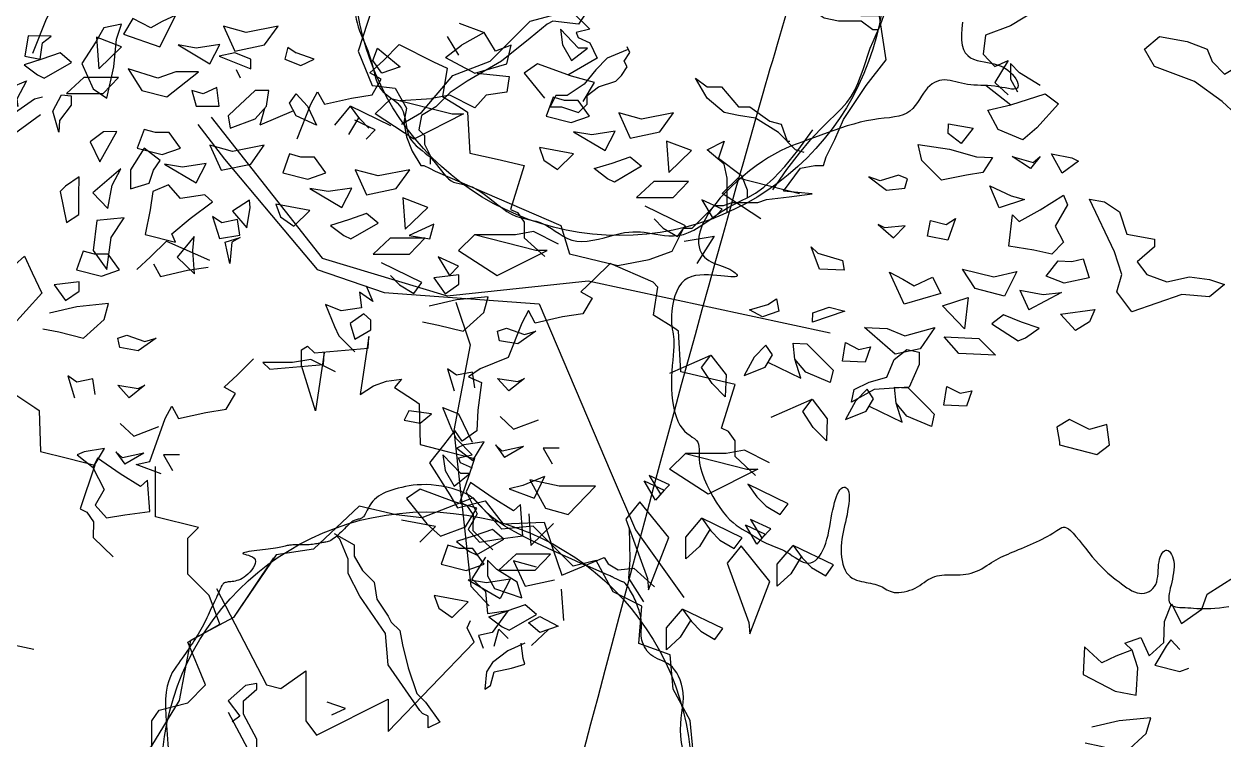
# Model space of a CAD drawing. Header units: metres. Extents: x 10 to 239, y 2 to 253.
# Drawn here: x 21.47 to 27.91, y 118.85 to 122.69 of the extents above; entities that cross this region are included whole.
import ezdxf

# ---------------------------------------------------------------- set-up
doc = ezdxf.new("R2010")
doc.units = ezdxf.units.M
doc.header["$MEASUREMENT"] = 0
doc.layers.add('1', color=7, linetype='Continuous')
doc.layers.add('cot200', color=9, linetype='Continuous')
doc.layers.add('bloques ARBOLES', color=7, linetype='Continuous', true_color=0xb8d897)

# ---------------------------------------------------------------- blocks, each defined once
blk = doc.blocks.new('ARBOL22')
for points in [[(-0.8727, 1.8802), (-0.9147, 1.8648), (-0.9514, 1.8467), (-0.9966, 1.8891), (-1.0009, 1.8166), (-0.9162, 1.772), (-0.8607, 1.7616), (-0.8564, 1.8342), (-0.8711, 1.8808), (-0.8902, 1.8987), (-0.8481, 1.9141), (-0.8265, 1.8651), (-0.7874, 1.9008), (-0.7855, 1.956), (-0.7676, 2.0028), (-0.7407, 1.951), (-0.6872, 1.9884), (-0.6732, 2.028), (-0.6014, 2.0743)], [(-0.7457, 1.8825), (-0.7695, 1.9074), (-0.7816, 1.8908), (-0.8115, 1.841), (-0.7457, 1.8245), (-0.7216, 1.8328)], [(-0.9956, 1.6358), (-0.9536, 1.6274), (-0.8878, 1.611), (-0.8339, 1.6606), (-0.8219, 1.7021), (-0.9057, 1.6938), (-0.9775, 1.6772)], [(2.3006, 0.0323), (2.2047, -0.0256), (2.1388, -0.0505), (2.1329, -0.1001), (2.1629, -0.1332), (2.1988, -0.1167), (2.1629, -0.1747), (2.1988, -0.2078)], [(1.1245, 0.1394), (1.1424, 0.098), (1.1065, 0.1229), (1.1125, 0.0814), (1.0586, 0.0732), (1.0168, 0.0896), (1.0407, 0.0317), (1.0527, 0.007), (1.0945, -0.0345), (1.0586, -0.0428), (1.0635, -0.0563), (1.095, -0.0701), (1.1136, -0.1106), (1.0364, -0.1553)], [(-0.3749, -0.098), (-0.339, -0.007), (-0.3211, 0.0261)], [(0.7496, -0.0181), (0.8155, -0.043)], [(0.7491, -0.1032), (0.7192, -0.0537)], [(0.8155, -0.043), (0.7555, -0.0761)], [(0.8454, -0.0925), (0.8155, -0.043)], [(0.2974, -0.0817), (0.2896, -0.1137)], [(0.2974, -0.0817), (0.3196, -0.097)], [(0.3224, -0.3238), (0.3583, -0.2327), (0.3762, -0.1996), (0.3942, -0.2327), (0.466, -0.2161), (0.52, -0.2078), (0.5439, -0.1665), (0.5139, -0.1499), (0.5498, -0.1167), (0.5918, -0.0752), (0.682, -0.1209), (0.7179, -0.1376), (0.706, -0.212), (0.7599, -0.2453), (0.7719, -0.2535), (0.7778, -0.3612), (0.8496, -0.3777), (0.9216, -0.3943), (0.8855, -0.5103), (0.9037, -0.5185), (0.9216, -0.5434), (0.9216, -0.5847), (0.9755, -0.6345)], [(0.5219, -0.1174), (0.534, -0.0843)], [(0.534, -0.0843), (0.5938, -0.1341)], [(0.7137, -0.1092), (0.7555, -0.0761)], [(0.8873, -0.0761), (0.8454, -0.0925)], [(0.8752, -0.1257), (0.8873, -0.0761)], [(0.2896, -0.1137), (0.3316, -0.1302)], [(0.3675, -0.1137), (0.3196, -0.097)], [(0.3316, -0.1302), (0.3675, -0.1137)], [(0.5458, -0.1505), (0.5219, -0.1174)], [(0.7137, -0.1092), (0.7914, -0.1505)], [(0.7914, -0.1505), (0.8752, -0.1257)], [(1.0766, -0.2249), (1.1065, -0.1754), (1.0466, -0.1587), (0.9568, -0.1256), (0.9209, -0.1505), (0.9748, -0.2167)], [(2.2826, -0.1829), (2.2288, -0.1498), (2.2047, -0.125), (2.2047, -0.1665), (2.2227, -0.1996)], [(0.1727, -0.1638), (0.1623, -0.1417)], [(0.5938, -0.1341), (0.5458, -0.1505)], [(0.7975, -0.1505), (0.8813, -0.1589)], [(0.8813, -0.1589), (0.8752, -0.2003)], [(2.1404, -0.1829), (2.2052, -0.2339)], [(-0.3497, -0.2135), (-0.3706, -0.2193), (-0.5363, -0.3345), (-0.5603, -0.4025), (-0.8832, -0.5386), (-1.0617, -0.6423), (-1.205, -0.6077), (-1.4148, -0.6158)], [(0.3017, -0.2296), (0.3196, -0.2048)], [(0.3196, -0.2048), (0.3496, -0.2379)], [(0.5279, -0.2582), (0.5699, -0.2169)], [(0.5699, -0.2169), (0.7316, -0.2582)], [(0.5938, -0.223), (0.6776, -0.2169)], [(0.7255, -0.2085), (0.6776, -0.2169)], [(0.7914, -0.2416), (0.7255, -0.2085)], [(0.8214, -0.2085), (0.7914, -0.2416)], [(0.8752, -0.2003), (0.8214, -0.2085)], [(0.2364, -0.2438), (0.2238, -0.2876)], [(0.3125, -0.2497), (0.2238, -0.2876)], [(0.3196, -0.2627), (0.3017, -0.2296)], [(0.3496, -0.2379), (0.3735, -0.2876)], [(0.4214, -0.2876), (0.4634, -0.2379)], [(0.5698, -0.2894), (0.4634, -0.2379)], [(0.4873, -0.271), (0.4634, -0.2379)], [(-0.4224, -0.6564), (-0.3971, -0.6333), (-0.3771, -0.6778), (-0.3511, -0.7309), (-0.4345, -0.8229)], [(-0.3553, -0.2607), (-0.5919, -0.433), (-1.0999, -0.6914), (-1.4181, -0.5798)], [(0.0955, -0.2667), (0.3885, -0.6389), (0.7185, -0.7382), (1.0902, -0.6989), (1.7287, -0.836)], [(0.3735, -0.2876), (0.3196, -0.2627)], [(0.4843, -0.2679), (0.4573, -0.3125)], [(0.5279, -0.2996), (0.474, -0.2749)], [(0.5113, -0.2959), (0.4873, -0.271)], [(0.6297, -0.3245), (0.5279, -0.2582)], [(0.7614, -0.2582), (0.6297, -0.3245)], [(0.7316, -0.2582), (0.7614, -0.2582)], [(0.0601, -0.2856), (0.1301, -0.3773), (0.2543, -0.5256), (0.3747, -0.669), (0.5514, -0.7291), (0.9606, -0.7594), (1.1512, -1.2067), (1.2148, -1.3558), (1.3427, -1.5344)], [(0.504, -0.3245), (0.5279, -0.2996)], [(1.5456, -0.5346), (1.4438, -0.4684), (1.4858, -0.4271), (1.6476, -0.4684)], [(1.2641, -0.5346), (1.2882, -0.5595), (1.3259, -0.5819), (1.3466, -0.5531), (1.2402, -0.5015)], [(1.0118, -0.6015), (0.9459, -0.5684), (0.898, -0.5768), (0.7903, -0.5768), (0.7483, -0.6181), (0.8501, -0.6844), (0.9818, -0.6181), (0.952, -0.6181), (0.7903, -0.5768)], [(-0.1007, -0.6685), (-0.0648, -0.6354), (-0.0228, -0.5938), (0.0911, -0.6436)], [(1.3437, -0.5936), (1.4223, -0.5804), (1.377, -0.6531)], [(-0.0565, -0.654), (-0.0385, -0.6871)], [(0.0333, -0.6705), (0.0873, -0.6623)], [(0.5686, -0.6844), (0.5926, -0.7092), (0.6304, -0.7316), (0.6511, -0.7028), (0.5447, -0.6513)], [(1.5319, -1.212), (1.478, -1.1623), (1.478, -1.1209), (1.4601, -1.0961), (1.442, -1.0878), (1.478, -0.9719), (1.4061, -0.9552), (1.3343, -0.9388), (1.3283, -0.8311), (1.3163, -0.8228), (1.2624, -0.7895), (1.2743, -0.7151), (1.2621, -0.7025), (1.1483, -0.6528), (1.1063, -0.6943), (1.0704, -0.7274), (1.1003, -0.744), (1.0765, -0.7854), (1.0224, -0.7936), (0.9506, -0.8102), (0.9327, -0.7771), (0.9147, -0.8102), (0.8788, -0.9013), (0.8053, -0.9308), (0.7741, -0.9519), (0.8088, -0.9666), (0.7992, -1.0396), (0.7963, -1.0942), (0.7574, -1.122), (0.738, -1.0938), (0.7085, -1.1327), (0.6713, -1.1786), (0.7255, -1.2638), (0.7455, -1.2979), (0.8185, -1.2789), (0.8568, -1.3293), (0.8662, -1.3404), (0.974, -1.3359), (0.9973, -1.4058), (1.0209, -1.4758), (1.1328, -1.4286), (1.1427, -1.4459), (1.1692, -1.4613), (1.2104, -1.4573), (1.2651, -1.5061)], [(-0.0385, -0.6871), (0.0333, -0.6705)], [(0.5044, -0.7116), (0.5223, -0.753), (0.4864, -0.7281), (0.4923, -0.7696), (0.4385, -0.7779), (0.3966, -0.7614), (0.4205, -0.8194), (0.4326, -0.8441), (0.4744, -0.8856)], [(2.2289, -0.7228), (2.253, -0.775)], [(2.2289, -0.7228), (2.2907, -0.7351)], [(-0.3491, -0.825), (-0.3071, -0.8334), (-0.2412, -0.8499), (-0.1873, -0.8003), (-0.1753, -0.7588), (-0.2591, -0.767), (-0.331, -0.7837)], [(0.6528, -0.8069), (0.6948, -0.8153), (0.7607, -0.8318), (0.8146, -0.7822), (0.8266, -0.7407), (0.7428, -0.7489), (0.671, -0.7656)], [(0.741, -0.7545), (0.7789, -0.8679), (0.7354, -1.0938), (0.7809, -1.5045), (0.829, -1.5566)], [(2.339, -0.729), (2.253, -0.775)], [(2.2907, -0.7351), (2.339, -0.729)], [(0.4238, -0.9392), (0.3579, -0.9061), (0.31, -0.9145), (0.2317, -0.914), (0.2503, -0.9317), (0.3918, -0.9194), (0.3936, -0.8887), (0.3706, -1.0414), (0.3336, -0.9224), (0.3336, -0.8811), (0.3494, -0.8713), (0.368, -0.8889), (0.5095, -0.8766), (0.5113, -0.8459), (0.4883, -0.9986), (0.5236, -0.9759), (0.5583, -0.9634), (0.5975, -0.958), (0.5789, -0.9799), (0.6319, -1.0145), (0.6438, -1.023), (0.6471, -1.1308), (0.7185, -1.149), (0.7901, -1.1673), (0.7513, -1.2824), (0.7692, -1.2911), (0.7865, -1.3163), (0.7856, -1.3577), (0.8382, -1.4087)], [(-0.423, -0.998), (-0.37, -1.0326), (-0.3582, -1.0411), (-0.3548, -1.1489), (-0.2834, -1.1671), (-0.2118, -1.1854), (-0.2507, -1.3005), (-0.2327, -1.3092), (-0.2154, -1.3344), (-0.2164, -1.3758), (-0.1637, -1.4268)], [(1.5644, -0.9137), (1.6514, -0.9555), (1.6357, -0.905), (1.6315, -0.8634), (1.6675, -0.865), (1.7191, -0.9169), (1.7363, -0.9344), (1.7289, -0.9672), (1.6642, -0.9394), (1.6357, -0.905)], [(-0.0369, -1.2083), (-0.1028, -1.1835), (-0.0669, -1.1751), (-0.0264, -1.0623), (-0.0085, -1.0292), (0.0095, -1.0623), (0.0813, -1.0457), (0.1353, -1.0375), (0.1592, -0.9961), (0.1292, -0.9795), (0.1651, -0.9464), (0.2071, -0.9049)], [(1.3056, -0.9419), (1.4142, -0.8951), (1.454, -0.9467), (1.4514, -1.0046), (1.417, -0.97), (1.3889, -0.9272), (1.4142, -0.8951)], [(-0.2832, -0.9494), (-0.2651, -1.0073)], [(-0.2591, -0.9658), (-0.2832, -0.9494)], [(0.7428, -0.9477), (0.7187, -0.9313)], [(0.7187, -0.9313), (0.7369, -0.9892)], [(0.7848, -0.9395), (0.7428, -0.9477)], [(0.7907, -0.9808), (0.7848, -0.9395)], [(-0.2171, -0.9576), (-0.2591, -0.9658)], [(-0.2112, -0.9989), (-0.2171, -0.9576)], [(-0.1214, -1.0073), (-0.1513, -0.9742)], [(-0.1513, -0.9742), (-0.0974, -0.9825)], [(-0.0794, -0.9742), (-0.1214, -1.0073)], [(-0.0974, -0.9825), (-0.0794, -0.9742)], [(0.8507, -0.9561), (0.9045, -0.9644)], [(0.8805, -0.9892), (0.8507, -0.9561)], [(0.9225, -0.9561), (0.8805, -0.9892)], [(0.9045, -0.9644), (0.9225, -0.9561)], [(1.8317, -1.0298), (1.9187, -1.0716), (1.903, -1.0211), (1.8987, -0.9796), (1.9347, -0.9812), (1.9864, -1.0331), (2.0035, -1.0505), (1.9962, -1.0833), (1.9314, -1.0556), (1.903, -1.0211)], [(1.5729, -1.0581), (1.6815, -1.0113), (1.7212, -1.0629), (1.7187, -1.1208), (1.6843, -1.0861), (1.6562, -1.0433), (1.6815, -1.0113)], [(0.7847, -1.1931), (0.7532, -1.1793), (0.7483, -1.1658), (0.7842, -1.1575), (0.7424, -1.116), (0.7303, -1.0913), (0.7065, -1.0333), (0.7483, -1.0498), (0.7842, -1.1244)], [(-0.1444, -1.0752), (-0.1084, -1.1083)], [(0.8576, -1.0571), (0.8935, -1.0902)], [(0.8935, -1.0902), (0.9594, -1.0653)], [(-0.1084, -1.1083), (-0.0426, -1.0834)], [(0.7617, -1.1317), (0.7438, -1.1399)], [(0.7438, -1.1399), (0.7858, -1.173)], [(0.8157, -1.1233), (0.7617, -1.1317)], [(0.7858, -1.173), (0.8157, -1.1233)], [(0.8455, -1.1317), (0.8696, -1.1648)], [(0.8635, -1.1481), (0.8455, -1.1317)], [(0.9192, -1.1355), (0.8635, -1.1481)], [(0.9192, -1.1355), (0.8696, -1.1648)], [(1.0134, -1.1399), (0.9714, -1.1399)], [(0.9714, -1.1399), (0.9953, -1.1812)], [(-0.2402, -1.1498), (-0.2582, -1.158)], [(-0.2582, -1.158), (-0.2162, -1.1911)], [(-0.1862, -1.1414), (-0.2402, -1.1498)], [(-0.2162, -1.1911), (-0.1862, -1.1414)], [(-0.1384, -1.1662), (-0.1564, -1.1498)], [(-0.1564, -1.1498), (-0.1323, -1.1829)], [(-0.0828, -1.1536), (-0.1384, -1.1662)], [(-0.0828, -1.1536), (-0.1323, -1.1829)], [(0.0115, -1.158), (-0.0305, -1.158)], [(-0.0305, -1.158), (-0.0067, -1.1993)], [(1.5683, -1.1791), (1.5024, -1.1459), (1.4544, -1.1543), (1.3467, -1.1543), (1.5085, -1.1957), (1.5383, -1.1957), (1.4065, -1.2619), (1.3047, -1.1957), (1.3467, -1.1543)], [(-0.373, -2.0299), (-0.184, -2.011), (-0.1934, -2.0393), (-0.0611, -1.9259), (-0.0611, -1.8598), (-0.0422, -1.8315), (0.0334, -1.8126), (0.0807, -1.7653), (0.0334, -1.652), (0.1185, -1.6047), (0.0901, -1.5292), (0.0334, -1.4725), (0.0334, -1.378), (0.0618, -1.3497), (-0.0516, -1.3213), (-0.0516, -1.1891)], [(0.7797, -1.231), (0.7678, -1.2559)], [(0.8396, -1.2725), (0.7797, -1.231)], [(0.9748, -1.2155), (0.9175, -1.2392)], [(0.9748, -1.2155), (0.9475, -1.2725)], [(0.7678, -1.2559), (0.7976, -1.3138)], [(0.9175, -1.2392), (0.8816, -1.2476)], [(0.8816, -1.2476), (0.9475, -1.2725)], [(0.8935, -1.3056), (0.8396, -1.2725)], [(0.9114, -1.289), (0.8935, -1.3056)], [(0.9175, -1.3718), (0.9114, -1.289)], [(0.7976, -1.3138), (0.7737, -1.3552)], [(0.9332, -1.314), (0.9391, -1.3969), (0.9991, -1.3389)], [(1.411, -1.355), (1.384, -1.3997), (1.3481, -1.4328), (1.3481, -1.3748), (1.3901, -1.325)], [(0.6456, -1.3885), (0.6876, -1.3471), (0.5979, -1.3305)], [(0.7737, -1.3552), (0.8037, -1.3885)], [(1.1981, -1.3506), (1.2002, -1.4346), (1.1965, -1.4831), (1.2358, -1.5455)], [(0.8037, -1.3885), (0.8516, -1.3801)], [(0.8516, -1.3801), (0.9175, -1.3718)], [(0.7199, -1.3967), (0.7019, -1.4464)], [(0.7498, -1.4049), (0.7199, -1.3967)], [(0.7858, -1.4049), (0.7498, -1.4049)], [(0.8157, -1.4464), (0.7858, -1.4049)], [(1.6522, -1.427), (1.6252, -1.4716), (1.5893, -1.5047), (1.5893, -1.4467), (1.6313, -1.397)], [(0.7019, -1.4464), (0.7678, -1.4629)], [(0.7678, -1.4629), (0.8157, -1.4464)], [(0.8189, -1.4277), (0.783, -1.4856)], [(0.8489, -1.4608), (0.8248, -1.4359)], [(0.8248, -1.4359), (0.8248, -1.4774)], [(0.9534, -1.4547), (0.8935, -1.438)], [(0.8935, -1.438), (0.9235, -1.5044)], [(0.7737, -1.4878), (0.8576, -1.5375)], [(0.8217, -1.496), (0.7737, -1.4878)], [(0.783, -1.4856), (0.8189, -1.5187)], [(0.8839, -1.4865), (0.8217, -1.496)], [(0.8248, -1.4774), (0.8428, -1.5105)], [(0.9028, -1.4939), (0.8489, -1.4608)], [(0.8839, -1.4865), (0.8576, -1.5375)], [(0.9235, -1.5044), (1.0014, -1.4878)], [(0.109, -1.5103), (0.2413, -1.7653), (0.2791, -1.7748), (0.3453, -1.7276), (0.3453, -1.8598), (0.3736, -1.8976), (0.5627, -1.8031), (0.5627, -1.8882), (0.7895, -1.652), (0.7706, -1.6142), (0.78, -1.5953)], [(0.8189, -1.5187), (0.8248, -1.5767)], [(0.8428, -1.5105), (0.9148, -1.5354)], [(0.9148, -1.5354), (0.9028, -1.4939)], [(1.0193, -1.5126), (1.0252, -1.5955)], [(0.684, -1.5291), (0.6958, -1.5624)], [(0.7737, -1.5457), (0.684, -1.5291)], [(0.7317, -1.5871), (0.7737, -1.5457)], [(0.6958, -1.5624), (0.7317, -1.5871)], [(0.8248, -1.5767), (0.8787, -1.5685)], [(0.8284, -1.5851), (0.8755, -1.5706)], [(0.8787, -1.5685), (0.8369, -1.6265)], [(0.9235, -1.554), (0.8755, -1.5706)], [(0.8816, -1.6204), (0.9534, -1.5789)], [(0.9534, -1.5789), (0.9235, -1.554)], [(1.3601, -1.5949), (1.3331, -1.6395), (1.2972, -1.6726), (1.2972, -1.6146), (1.3392, -1.5649)], [(0.8284, -1.5851), (0.8635, -1.612)], [(0.8635, -1.612), (0.8816, -1.6204)], [(0.9327, -1.6016), (0.9627, -1.5849)], [(0.9627, -1.6265), (0.9327, -1.6016)], [(0.9627, -1.5849), (1.0106, -1.6098)], [(1.0106, -1.6098), (0.9627, -1.6265)], [(0.8369, -1.6265), (0.801, -1.6347)], [(0.801, -1.6347), (0.8128, -1.6678)], [(0.842, -1.6627), (0.8548, -1.6181)], [(0.8787, -1.6429), (0.8548, -1.6181)], [(0.9859, -1.6189), (0.9403, -1.661)], [(-0.3729, -1.6715), (-0.4508, -1.6548)], [(0.4494, -1.8273), (0.4014, -1.8107)], [(0.4134, -1.8438), (0.4494, -1.8273)]]:
    blk.add_lwpolyline(points)
for points in [[(-0.0398, -0.0806), (0.0022, 0.0023), (-0.0337, -0.0142), (-0.0637, -0.0308), (-0.1116, -0.006), (-0.1356, -0.0475)], [(-0.1878, -0.0304), (-0.2091, -0.0675), (-0.2457, -0.1247), (-0.2159, -0.1916), (-0.1804, -0.2162), (-0.1615, -0.1341), (-0.1544, -0.0607), (-0.141, -0.0209)], [(0.1579, -0.0925), (0.2358, -0.0759), (0.2717, -0.0262), (0.1878, -0.0428), (0.1279, -0.0262)], [(-0.3499, -0.0708), (-0.3267, -0.0532), (-0.3874, -0.0519), (-0.3966, -0.1057), (-0.3555, -0.1132)], [(-0.2015, -0.1386), (-0.1416, -0.0806), (-0.2075, -0.0557)], [(1.0647, -0.0843), (1.0168, -0.0345), (1.0227, -0.0759), (1.0466, -0.1174), (1.0886, -0.0843)], [(0.092, -0.1256), (0.1183, -0.0746), (0.0561, -0.0841), (0.0081, -0.0759)], [(-0.3633, -0.155), (-0.3452, -0.1634), (-0.2733, -0.1219), (-0.3033, -0.097), (-0.3512, -0.1137), (-0.3984, -0.1282)], [(0.1999, -0.1386), (0.1999, -0.1137), (0.1579, -0.097), (0.116, -0.1054)], [(-0.1236, -0.1386), (-0.0877, -0.1965), (-0.0218, -0.213), (0.062, -0.1468), (0.0022, -0.1468), (-0.0457, -0.1634)], [(-0.4172, -0.2188), (-0.4151, -0.2384), (-0.4331, -0.1881), (-0.3923, -0.1704)], [(-0.19, -0.2041), (-0.1495, -0.1619), (-0.2409, -0.1619), (-0.2865, -0.2041)], [(0.074, -0.2048), (0.0441, -0.1965), (0.0561, -0.2379), (0.116, -0.2379), (0.1099, -0.1881)], [(-0.2744, -0.21), (-0.2742, -0.2352), (-0.3052, -0.2754), (-0.3068, -0.3065), (-0.3229, -0.2505), (-0.2998, -0.2077)], [(0.1458, -0.2959), (0.2117, -0.271), (0.2417, -0.2379), (0.2478, -0.1965), (0.2117, -0.1965), (0.1579, -0.2461), (0.1399, -0.2627)], [(0.9976, -0.2141), (0.9796, -0.2638), (1.0455, -0.2803), (1.0934, -0.2638), (1.0635, -0.2223), (1.0276, -0.2223)], [(2.1446, -0.2479), (2.2052, -0.2339), (2.2963, -0.2048), (2.3311, -0.2313), (2.2744, -0.295), (2.237, -0.3265), (2.1723, -0.2987)], [(1.315, -0.2554), (1.2311, -0.2721), (1.1712, -0.2554), (1.2012, -0.3218), (1.2791, -0.3052)], [(2.041, -0.2846), (2.1065, -0.2958), (2.0747, -0.3359), (2.0399, -0.3095)], [(-0.2239, -0.3315), (-0.1981, -0.3845), (-0.1538, -0.3047), (-0.1891, -0.3053)], [(-0.0818, -0.2991), (-0.0997, -0.3488), (-0.0338, -0.3653), (0.0141, -0.3488), (-0.0159, -0.3073), (-0.0518, -0.3073)], [(1.1353, -0.3549), (1.1616, -0.3039), (1.0994, -0.3134), (1.0514, -0.3052)], [(-0.1174, -0.4559), (-0.0685, -0.4407), (-0.057, -0.4067), (-0.0397, -0.3809), (-0.0811, -0.348), (-0.1177, -0.4052)], [(0.1997, -0.3902), (0.2356, -0.3404), (0.1518, -0.357), (0.0918, -0.3404), (0.1218, -0.4068)], [(0.9735, -0.3798), (1.0094, -0.4045), (1.0514, -0.3632), (0.9617, -0.3465)], [(1.297, -0.3301), (1.303, -0.4129), (1.3629, -0.3549)], [(2.115, -0.3709), (2.157, -0.3727), (2.1313, -0.413), (2.0889, -0.4195), (2.0224, -0.433), (1.9708, -0.3811), (1.9606, -0.3391), (2.044, -0.3511)], [(0.3979, -0.4136), (0.3679, -0.3721), (0.332, -0.3721), (0.302, -0.3638), (0.2841, -0.4136), (0.35, -0.43)], [(1.2311, -0.3963), (1.1593, -0.4378), (1.1412, -0.4294), (1.1061, -0.4025), (1.1532, -0.388), (1.2012, -0.3714)], [(2.2644, -0.3858), (2.283, -0.3701), (2.2576, -0.4021), (2.2093, -0.3706)], [(2.3132, -0.363), (2.3668, -0.3738), (2.3844, -0.3828), (2.3409, -0.4141)], [(-0.1662, -0.4457), (-0.1432, -0.4029), (-0.217, -0.4666), (-0.177, -0.5078)], [(0.0823, -0.3888), (0.02, -0.3984), (-0.0279, -0.3902), (0.0559, -0.4399)], [(0.5056, -0.4715), (0.5835, -0.4549), (0.6194, -0.4052), (0.5356, -0.4218), (0.4757, -0.4052)], [(-0.2529, -0.4238), (-0.2895, -0.4485), (-0.3032, -0.463), (-0.2867, -0.5443), (-0.2536, -0.5238), (-0.2541, -0.473)], [(1.3145, -0.4785), (1.355, -0.4363), (1.2636, -0.4363), (1.218, -0.4785)], [(1.8604, -0.4342), (1.8309, -0.4245), (1.8773, -0.4597), (1.9255, -0.4536), (1.9325, -0.429), (1.9091, -0.4197)], [(0.0984, -0.4903), (0.0786, -0.4712), (0.0141, -0.481), (-0.0175, -0.4452), (-0.0586, -0.463), (-0.0659, -0.5111), (-0.0791, -0.5762), (0.0014, -0.5968), (-0.0086, -0.5745), (0.0399, -0.534)], [(0.4038, -0.4631), (0.3559, -0.4549), (0.4397, -0.5047), (0.4661, -0.4536)], [(2.1749, -0.5063), (2.1502, -0.4481), (2.2064, -0.4743), (2.2419, -0.4843)], [(2.2659, -0.618), (2.2005, -0.6068), (2.2102, -0.5243), (2.2274, -0.5417), (2.2827, -0.511), (2.3445, -0.4722), (2.3552, -0.4976), (2.3228, -0.5542), (2.3449, -0.5966), (2.3134, -0.6285)], [(0.189, -0.5588), (0.1982, -0.505), (0.1961, -0.4853), (0.1514, -0.5146)], [(0.278, -0.5295), (0.3139, -0.5542), (0.3559, -0.5129), (0.2661, -0.4963)], [(0.6015, -0.4798), (0.6074, -0.5626), (0.6674, -0.5047)], [(1.39, -0.4851), (1.4199, -0.5346), (1.4438, -0.5098)], [(-0.2157, -0.6187), (-0.18, -0.6686), (-0.169, -0.5838), (-0.1342, -0.5323), (-0.2066, -0.5396)], [(0.099, -0.5288), (0.1171, -0.5868), (0.171, -0.5784), (0.1651, -0.5371), (0.1231, -0.5453)], [(0.4457, -0.5791), (0.4638, -0.5875), (0.5356, -0.546), (0.5056, -0.5211), (0.4577, -0.5378), (0.4106, -0.5523)], [(1.9936, -0.5396), (2.0352, -0.5497), (2.0599, -0.5343), (2.0392, -0.5914), (1.9858, -0.5806)], [(0.6832, -0.5491), (0.6182, -0.5791), (0.672, -0.5875)], [(1.8553, -0.5501), (1.8958, -0.585), (1.927, -0.5533), (1.8728, -0.5591)], [(0.0509, -0.6803), (0.0466, -0.6184), (0.0501, -0.5817), (0.0055, -0.6362)], [(0.1502, -0.5962), (0.1445, -0.653), (0.1325, -0.5967), (0.1715, -0.5844)], [(0.5224, -0.6282), (0.6189, -0.6282), (0.6595, -0.586), (0.5681, -0.586)], [(-0.2602, -0.6697), (-0.1943, -0.6861), (-0.1464, -0.6697), (-0.1764, -0.6282), (-0.2123, -0.6282), (-0.2423, -0.6199)], [(1.6789, -0.6085), (1.6961, -0.6258), (1.7612, -0.6453), (1.766, -0.6704), (1.7002, -0.6675)], [(0.7483, -0.6595), (0.6944, -0.6348), (0.7244, -0.6844)], [(2.4125, -0.6909), (2.346, -0.7045), (2.2988, -0.6859), (2.3306, -0.6457), (2.3665, -0.6473), (2.3968, -0.6404)], [(0.7487, -0.6827), (0.6828, -0.691), (0.7128, -0.7325), (0.7487, -0.7076)], [(1.9239, -0.7604), (1.8856, -0.6757), (1.9208, -0.6938), (1.95, -0.7117), (1.999, -0.689), (2.0211, -0.7316)], [(2.0779, -0.6676), (2.1609, -0.688), (2.2215, -0.674), (2.1886, -0.739), (2.1116, -0.7189)], [(-0.2532, -0.7008), (-0.3191, -0.7091), (-0.2891, -0.7506), (-0.2532, -0.7257)], [(1.587, -0.7465), (1.5933, -0.7788), (1.5506, -0.7934), (1.5155, -0.7753), (1.5641, -0.7608)], [(2.0925, -0.743), (2.0829, -0.8255), (2.0256, -0.7649)], [(0.4984, -0.7861), (0.4625, -0.811), (0.4744, -0.8525), (0.5164, -0.8276), (0.5164, -0.8027)], [(1.6819, -0.8076), (1.683, -0.7828), (1.7257, -0.768), (1.7671, -0.7783)], [(2.1554, -0.812), (2.2253, -0.8567), (2.2438, -0.8491), (2.28, -0.8239), (2.2336, -0.8073), (2.1864, -0.7885)], [(2.4135, -0.807), (2.3765, -0.8301), (2.3364, -0.787), (2.4268, -0.7743)], [(2.0051, -0.822), (1.9666, -0.8783), (1.9001, -0.8919), (1.8193, -0.822), (1.879, -0.8246), (1.9261, -0.8434)], [(-0.1274, -0.8417), (-0.0794, -0.8583), (-0.0495, -0.8499), (-0.0974, -0.883), (-0.1453, -0.8748), (-0.1513, -0.8499)], [(0.8745, -0.8236), (0.9225, -0.8402), (0.9525, -0.8318), (0.9045, -0.8649), (0.8566, -0.8567), (0.8507, -0.8318)], [(2.0299, -0.8465), (2.1212, -0.8506), (2.1649, -0.8947), (2.0685, -0.8905)], [(1.5762, -0.8941), (1.5593, -0.8685), (1.5279, -0.9002), (1.5019, -0.9488), (1.5568, -0.9264)], [(1.835, -0.8725), (1.8211, -0.9132), (1.7613, -0.9106), (1.7696, -0.8612), (1.8047, -0.8794)], [(2.1023, -0.9886), (2.0884, -1.0294), (2.0285, -1.0267), (2.0368, -0.9773), (2.0719, -0.9955)], [(1.8434, -1.0103), (1.8266, -0.9846), (1.7952, -1.0164), (1.7691, -1.065), (1.824, -1.0425)], [(0.6465, -1.0747), (0.6765, -1.0498), (0.6165, -1.0416), (0.6045, -1.0664)], [(-0.1868, -1.2497), (-0.2107, -1.291), (-0.1807, -1.3243), (-0.1328, -1.3159), (-0.0669, -1.3076), (-0.073, -1.2248), (-0.091, -1.2414), (-0.1448, -1.2083), (-0.2048, -1.1668), (-0.2166, -1.1917)], [(0.7363, -1.2404), (0.7783, -1.2073), (0.7544, -1.2073), (0.7065, -1.1575), (0.7124, -1.1989)], [(0.9779, -1.2988), (1.0377, -1.3153), (1.1096, -1.2408), (1.0138, -1.2408), (0.9359, -1.2242)], [(1.268, -1.2776), (1.2381, -1.2263), (1.2904, -1.2514)], [(1.3047, -1.237), (1.2509, -1.2123), (1.2808, -1.2619)], [(0.6645, -1.3397), (0.7004, -1.3728), (0.7662, -1.3479), (0.7962, -1.2984), (0.7363, -1.2817), (0.6465, -1.2486), (0.6106, -1.2735)], [(1.5972, -1.3158), (1.618, -1.287), (1.5116, -1.2354), (1.5355, -1.2685), (1.5595, -1.2934)], [(1.2495, -1.514), (1.3026, -1.3765), (1.2268, -1.2816), (1.1897, -1.3274), (1.2466, -1.4844)], [(1.4757, -1.4054), (1.4965, -1.3766), (1.3901, -1.325), (1.4139, -1.3582), (1.438, -1.383)], [(1.572, -1.3532), (1.5181, -1.3285), (1.5481, -1.378)], [(0.7774, -1.4133), (0.7955, -1.4217), (0.8673, -1.3802), (0.8373, -1.3553), (0.7894, -1.372), (0.7423, -1.3865)], [(1.5352, -1.3937), (1.5054, -1.3425), (1.5576, -1.3675)], [(0.9507, -1.4624), (0.9912, -1.4202), (0.8998, -1.4202), (0.8541, -1.4624)], [(1.5167, -1.6302), (1.5698, -1.4926), (1.4941, -1.3977), (1.457, -1.4435), (1.5138, -1.6005)], [(1.7169, -1.4774), (1.7377, -1.4485), (1.6313, -1.397), (1.6552, -1.4301), (1.6792, -1.455)], [(1.4248, -1.6453), (1.4456, -1.6164), (1.3392, -1.5649), (1.363, -1.598), (1.3871, -1.6229)]]:
    blk.add_lwpolyline(points, close=True)
blk = doc.blocks.new('ARB5')
blk.add_lwpolyline([(1920, -2450), (1929, -2380), (1933, -2312), (1931, -2249), (1924, -2191), (1909, -2142), (1888, -2103), (1861, -2072), (1829, -2049), (1794, -2032), (1755, -2019), (1716, -2010), (1675, -2003), (1636, -1996), (1598, -1988), (1561, -1980), (1527, -1969), (1494, -1958), (1463, -1944), (1434, -1928), (1406, -1909), (1381, -1887), (1357, -1863), (1336, -1837), (1318, -1810), (1303, -1783), (1294, -1758), (1290, -1735), (1292, -1717), (1300, -1703), (1316, -1695), (1339, -1693), (1367, -1694), (1400, -1699), (1436, -1706), (1474, -1713), (1515, -1720), (1555, -1727), (1596, -1731), (1636, -1734), (1675, -1735), (1714, -1736), (1752, -1737), (1790, -1739), (1826, -1741), (1862, -1746), (1897, -1752), (1931, -1760), (1965, -1768), (1997, -1777), (2029, -1785), (2061, -1791), (2092, -1796), (2122, -1798), (2152, -1796), (2181, -1790), (2210, -1781), (2238, -1769), (2265, -1752), (2291, -1732), (2315, -1708), (2339, -1679), (2362, -1648), (2384, -1613), (2406, -1577), (2429, -1541), (2455, -1506), (2483, -1473), (2515, -1444), (2551, -1420), (2593, -1401), (2640, -1388), (2691, -1378), (2746, -1370), (2806, -1363), (2869, -1356), (2935, -1347), (3005, -1335), (3077, -1318), (3151, -1298), (3226, -1276), (3302, -1251), (3377, -1224), (3452, -1198), (3524, -1171), (3595, -1146), (3662, -1121), (3728, -1098), (3792, -1075), (3855, -1050), (3917, -1023), (3981, -993), (4047, -958), (4114, -919), (4185, -873), (4257, -823), (4330, -768), (4402, -709), (4473, -648), (4540, -586), (4604, -523), (4662, -461), (4713, -399), (4759, -339), (4797, -281), (4830, -225), (4857, -172), (4878, -120), (4893, -72), (4903, -26), (4907, 17), (4907, 56), (4901, 93), (4892, 126), (4879, 157), (4861, 184), (4841, 208), (4818, 229), (4792, 247), (4763, 263), (4734, 276), (4703, 288), (4672, 299), (4641, 310), (4611, 321), (4582, 333), (4554, 346), (4529, 360), (4508, 374), (4491, 387), (4478, 400), (4471, 412), (4471, 421), (4478, 428), (4492, 432), (4514, 433), (4542, 432), (4575, 429), (4613, 426), (4655, 422), (4700, 417), (4747, 413), (4795, 411), (4844, 410), (4892, 412), (4940, 418), (4985, 429), (5028, 446), (5066, 471), (5101, 503), (5130, 545), (5154, 593), (5174, 647), (5189, 704), (5201, 762), (5208, 818), (5213, 871), (5214, 919), (5213, 960), (5210, 995), (5205, 1026), (5200, 1054), (5195, 1082), (5190, 1111), (5187, 1143), (5186, 1179), (5187, 1221), (5190, 1268), (5195, 1321), (5200, 1377), (5205, 1437), (5210, 1500), (5213, 1566), (5214, 1632), (5213, 1700), (5209, 1767), (5202, 1834), (5192, 1898), (5179, 1958), (5162, 2014), (5143, 2065), (5120, 2110), (5093, 2147), (5065, 2178), (5035, 2204), (5006, 2226), (4978, 2246), (4953, 2264), (4932, 2283), (4917, 2303), (4907, 2326), (4903, 2352), (4902, 2381), (4902, 2414), (4902, 2452), (4900, 2495), (4895, 2543), (4884, 2596), (4866, 2656), (4843, 2720), (4814, 2786), (4781, 2854), (4745, 2920), (4707, 2984), (4668, 3044), (4629, 3097), (4590, 3143), (4553, 3182), (4516, 3214), (4481, 3242), (4446, 3266), (4413, 3287), (4381, 3306), (4350, 3324), (4321, 3341), (4292, 3359), (4265, 3376), (4238, 3393), (4212, 3409), (4186, 3424), (4159, 3438), (4133, 3451), (4106, 3463), (4079, 3474), (4051, 3485), (4023, 3496), (3995, 3507), (3966, 3520), (3936, 3534), (3906, 3551), (3876, 3569), (3846, 3590), (3815, 3610), (3784, 3630), (3754, 3647), (3724, 3661), (3694, 3670), (3666, 3673), (3638, 3670), (3611, 3660), (3585, 3644), (3561, 3622), (3539, 3595), (3518, 3564), (3499, 3528), (3482, 3489), (3467, 3447), (3454, 3402), (3442, 3356), (3432, 3308), (3423, 3259), (3414, 3211), (3405, 3163), (3397, 3116), (3387, 3071), (3378, 3028), (3368, 2988), (3357, 2951), (3346, 2917), (3333, 2887), (3321, 2862), (3307, 2842), (3292, 2827), (3277, 2817), (3263, 2813), (3248, 2813), (3235, 2820), (3224, 2831), (3215, 2848), (3208, 2870), (3204, 2898), (3203, 2929), (3204, 2965), (3208, 3003), (3213, 3043), (3220, 3085), (3227, 3127), (3236, 3168), (3245, 3208), (3254, 3247), (3263, 3286), (3271, 3324), (3279, 3362), (3285, 3400), (3290, 3440), (3293, 3480), (3293, 3521), (3292, 3563), (3288, 3604), (3281, 3645), (3273, 3684), (3262, 3720), (3248, 3753), (3231, 3782), (3212, 3806), (3191, 3826), (3168, 3842), (3143, 3855), (3118, 3866), (3091, 3874), (3064, 3880), (3038, 3886), (3011, 3891), (2986, 3896), (2961, 3901), (2936, 3906), (2913, 3912), (2890, 3918), (2869, 3925), (2849, 3933), (2830, 3943), (2812, 3953), (2794, 3963), (2776, 3974), (2758, 3984), (2738, 3992), (2717, 3999), (2693, 4004), (2667, 4006), (2639, 4006), (2609, 4003), (2579, 3998), (2548, 3991), (2517, 3981), (2486, 3970), (2457, 3957), (2430, 3942), (2404, 3926), (2379, 3909), (2354, 3892), (2331, 3875), (2307, 3860), (2283, 3846), (2259, 3834), (2234, 3825), (2208, 3818), (2181, 3813), (2153, 3809), (2125, 3807), (2096, 3806), (2067, 3806), (2037, 3806), (2007, 3806), (1976, 3805), (1945, 3804), (1914, 3802), (1883, 3799), (1852, 3794), (1822, 3787), (1791, 3777), (1762, 3765), (1732, 3751), (1703, 3736), (1675, 3719), (1646, 3701), (1619, 3684), (1592, 3666), (1565, 3650), (1538, 3634), (1512, 3620), (1486, 3607), (1460, 3594), (1433, 3582), (1405, 3570), (1377, 3558), (1348, 3546), (1317, 3533), (1285, 3520), (1252, 3507), (1219, 3493), (1185, 3478), (1151, 3463), (1117, 3448), (1083, 3432), (1050, 3416), (1017, 3400), (986, 3383), (955, 3367), (926, 3351), (899, 3335), (874, 3319), (852, 3305), (832, 3291), (814, 3280), (796, 3271), (779, 3266), (762, 3266), (742, 3272), (721, 3284), (696, 3305), (668, 3334), (636, 3370), (601, 3412), (565, 3457), (527, 3505), (489, 3553), (451, 3601), (413, 3645), (376, 3685), (341, 3722), (307, 3755), (274, 3785), (241, 3813), (210, 3838), (179, 3863), (148, 3886), (119, 3909), (89, 3930), (60, 3951), (31, 3969), (2, 3985), (-26, 3998), (-55, 4008), (-83, 4014), (-111, 4015), (-139, 4012), (-166, 4005), (-191, 3994), (-214, 3979), (-235, 3961), (-253, 3939), (-267, 3914), (-278, 3886), (-285, 3856), (-290, 3824), (-293, 3790), (-295, 3757), (-298, 3723), (-300, 3690), (-305, 3659), (-311, 3630), (-319, 3604), (-329, 3581), (-341, 3561), (-353, 3545), (-367, 3534), (-380, 3528), (-394, 3527), (-409, 3531), (-422, 3541), (-435, 3556), (-447, 3575), (-457, 3597), (-466, 3623), (-471, 3652), (-475, 3683), (-475, 3715), (-473, 3750), (-468, 3784), (-462, 3820), (-455, 3855), (-448, 3890), (-440, 3924), (-432, 3957), (-426, 3988), (-420, 4017), (-417, 4044), (-415, 4068), (-416, 4091), (-420, 4110), (-426, 4127), (-437, 4141), (-451, 4152), (-469, 4160), (-490, 4166), (-514, 4171), (-541, 4174), (-569, 4176), (-599, 4177), (-631, 4179), (-663, 4181), (-696, 4183), (-731, 4185), (-768, 4187), (-807, 4187), (-848, 4187), (-891, 4186), (-937, 4184), (-987, 4179), (-1039, 4173), (-1093, 4165)])
for points in [[(824, 2332), (399, 2445), (257, 2332), (285, 2105), (484, 2162), (710, 2048), (852, 2133), (824, 2303)], [(2410, 1425), (2523, 1680), (2920, 1708), (3175, 1850), (3146, 1708), (2976, 1623), (2778, 1566), (2693, 1368), (2551, 1254), (2410, 1283)], [(-564, 631), (2, 829), (172, 602), (115, 404), (200, 149), (484, -446), (314, -418), (144, -305), (59, -50), (-253, 7), (-253, 92), (-55, 262), (-168, 404), (-394, 489), (-649, 432), (-876, 461), (-1046, 517), (-876, 659)], [(-1556, -1495), (-1329, -1268), (-1018, -1552), (-706, -1779), (-253, -1949), (-140, -2147), (-309, -2289), (-621, -2232), (-848, -2147), (-904, -2005), (-1046, -1864), (-1188, -1949), (-1358, -1807), (-1443, -1609)]]:
    blk.add_lwpolyline(points, close=True)
blk = doc.blocks.new('ARB3')
for p, q in [((-527.9, 1369.5), (-414.8, 1304.8)), ((-495.6, 1337.1), (-511.7, 1353.3)), ((-447.1, 1223.9), (-495.6, 1337.1)), ((-414.8, 1304.8), (-414.8, 1240.1)), ((-447.1, 1143.1), (-447.1, 1223.9)), ((-414.8, 1240.1), (-366.3, 1159.2)), ((-366.3, 1159.2), (-301.7, 1094.6)), ((-382.5, 1013.7), (-447.1, 1143.1)), ((-301.7, 1094.6), (-285.5, 997.5)), ((-237, 803.5), (-382.5, 1013.7)), ((-285.5, 997.5), (-220.9, 900.5)), ((-220.9, 900.5), (-204.7, 868.1)), ((-204.7, 868.1), (-156.2, 819.6)), ((-156.2, 819.6), (-140.1, 738.8)), ((-220.9, 625.6), (-237, 803.5)), ((552.4, 747.9), (454.9, 704.5)), ((541.6, 661.2), (530.8, 747.9)), ((-140.1, 738.8), (-107.8, 609.4)), ((454.9, 704.5), (368.3, 639.5)), ((-43.1, 366.8), (-220.9, 625.6)), ((368.3, 639.5), (335.8, 585.3)), ((476.6, 607), (552.4, 628.7)), ((552.4, 628.7), (541.6, 661.2)), ((-107.8, 609.4), (-59.3, 463.8)), ((335.8, 585.3), (325, 487.8)), ((357.5, 509.4), (379.1, 585.3)), ((379.1, 585.3), (476.6, 607)), ((-1029, 509.4), (-1126.5, 422.7)), ((-1039.9, 422.7), (-964, 487.8)), ((-964, 520.3), (-1029, 509.4)), ((-964, 487.8), (-964, 520.3)), ((325, 487.8), (357.5, 509.4)), ((-1126.5, 422.7), (-1061.5, 336)), ((-1039.9, 346.8), (-1039.9, 422.7)), ((-59.3, 463.8), (-10.8, 415.3)), ((-10.8, 415.3), (70, 302.1)), ((-1126.5, 357.7), (-1018.2, 151.7)), ((-964, 205.9), (-1039.9, 346.8)), ((-27, 350.6), (-43.1, 366.8)), ((5.3, 334.5), (-27, 350.6)), ((-1061.5, 336), (-1104.8, 303.5)), ((5.3, 269.8), (5.3, 334.5)), ((70, 302.1), (5.3, 269.8)), ((-964, 65), (-964, 205.9)), ((-1018.2, 151.7), (-1061.5, 43.4)), ((-1061.5, 43.4), (-1039.9, 21.7)), ((-1039.9, 21.7), (-1018.2, -43.4)), ((-931.5, -10.8), (-964, 65)), ((-1018.2, -43.4), (-974.9, -119.2)), ((-909.9, -130.1), (-931.5, -10.8)), ((-974.9, -119.2), (-920.7, -249.3)), ((-834.1, -184.3), (-909.9, -130.1)), ((-269.4, -231.5), (-172.4, -134.5)), ((-172.4, -134.5), (-172.4, -215.4)), ((344.6, -86), (393.1, -86)), ((441.6, -118.3), (344.6, -86)), ((393.1, -86), (473.9, -102.2)), ((506.2, -134.5), (441.6, -118.3)), ((473.9, -102.2), (522.4, -102.2)), ((570.9, -134.5), (506.2, -134.5)), ((522.4, -102.2), (570.9, -118.3)), ((570.9, -118.3), (732.4, -102.2)), ((603.2, -134.5), (570.9, -134.5)), ((651.6, -166.9), (603.2, -134.5)), ((732.4, -102.2), (829.4, -166.9)), ((-855.7, -249.3), (-834.1, -184.3)), ((797.1, -215.4), (651.6, -166.9)), ((829.4, -166.9), (877.9, -166.9)), ((877.9, -166.9), (910.2, -166.9)), ((910.2, -166.9), (974.8, -199.2)), ((974.8, -199.2), (1007.1, -183)), ((1007.1, -183), (1023.3, -199.2)), ((1023.3, -199.2), (1152.5, -183)), ((1152.5, -183), (1249.5, -215.4)), ((-920.7, -249.3), (-855.7, -249.3)), ((-511.7, -296.2), (-269.4, -231.5)), ((-172.4, -215.4), (-237, -312.4)), ((910.2, -215.4), (797.1, -215.4)), ((991, -215.4), (910.2, -215.4)), ((1055.6, -215.4), (991, -215.4)), ((1152.5, -280.1), (1055.6, -215.4)), ((1249.5, -215.4), (1281.8, -215.4)), ((1281.8, -215.4), (1362.6, -263.9)), ((1362.6, -263.9), (1443.4, -263.9)), ((1362.6, -263.9), (1362.6, -263.9)), ((1443.4, -263.9), (1459.5, -263.9)), ((-641, -425.6), (-511.7, -296.2)), ((-414.8, -312.4), (-511.7, -393.3)), ((-382.5, -296.2), (-414.8, -312.4)), ((-237, -312.4), (-382.5, -296.2)), ((1233.3, -296.2), (1152.5, -280.1)), ((1233.3, -296.2), (1233.3, -296.2)), ((1362.6, -296.2), (1233.3, -296.2)), ((1427.2, -344.8), (1362.6, -296.2)), ((-511.7, -393.3), (-673.3, -522.6)), ((1459.5, -344.8), (1427.2, -344.8)), ((-737.9, -522.6), (-641, -425.6)), ((37.6, -458), (-75.5, -506.5)), ((21.5, -522.6), (53.8, -474.1)), ((53.8, -474.1), (37.6, -441.8)), ((-948, -603.5), (-737.9, -522.6)), ((-673.3, -522.6), (-867.2, -635.9)), ((-75.5, -506.5), (-140.1, -571.2)), ((37.6, -555), (21.5, -522.6)), ((-1125.7, -813.7), (-948, -603.5)), ((-140.1, -571.2), (-204.7, -652)), ((-27, -635.9), (5.3, -603.5)), ((5.3, -603.5), (37.6, -555)), ((-867.2, -635.9), (-964.1, -700.5)), ((-204.7, -652), (-301.7, -716.7)), ((-188.6, -716.7), (-123.9, -668.2)), ((-123.9, -668.2), (-27, -635.9)), ((425.4, -619.7), (490.1, -668.2)), ((490.1, -732.9), (425.4, -619.7)), ((490.1, -668.2), (570.9, -668.2)), ((570.9, -668.2), (667.8, -781.4)), ((-964.1, -700.5), (-1044.9, -781.4)), ((-366.3, -716.7), (-398.6, -781.4)), ((-301.7, -716.7), (-366.3, -716.7)), ((-188.6, -765.2), (-188.6, -716.7)), ((587, -813.7), (490.1, -732.9)), ((-1238.8, -878.4), (-1125.7, -813.7)), ((-1044.9, -781.4), (-1125.7, -829.9)), ((-398.6, -781.4), (-334, -781.4)), ((-334, -781.4), (-237, -813.7)), ((-237, -813.7), (-188.6, -765.2)), ((667.8, -829.9), (587, -813.7)), ((667.8, -781.4), (732.4, -781.4)), ((732.4, -781.4), (845.5, -862.3)), ((-1125.7, -829.9), (-1141.9, -910.8)), ((764.7, -846.1), (667.8, -829.9)), ((894, -926.9), (764.7, -846.1)), ((845.5, -862.3), (910.2, -878.4)), ((910.2, -878.4), (942.5, -975.5)), ((-1141.9, -910.8), (-1109.6, -943.1)), ((-1109.6, -943.1), (-1109.6, -991.6)), ((991, -1024), (894, -926.9)), ((-1109.6, -991.6), (-1077.2, -1056.3)), ((490.1, -1024), (587, -975.5)), ((587, -975.5), (554.7, -1072.5)), ((942.5, -975.5), (958.6, -975.5)), ((-1077.2, -1056.3), (-1077.2, -1104.8)), ((587, -1104.8), (490.1, -1024)), ((554.7, -1072.5), (684, -1169.5)), ((1039.4, -1040.2), (991, -1024)), ((603.2, -1185.7), (587, -1104.8)), ((603.2, -1218), (603.2, -1185.7)), ((603.2, -1315.1), (603.2, -1218)), ((684, -1169.5), (716.3, -1250.4)), ((716.3, -1250.4), (716.3, -1298.9)), ((603.2, -1379.8), (603.2, -1315.1))]:
    blk.add_line(p, q)
for points in [[(861.7, -1250.4), (941.7, -1135.3), (1012.5, -1042.6), (1074.8, -968.5), (1129.1, -909.8), (1176.2, -862.7), (1216.7, -824), (1251.2, -789.9), (1280.4, -757.1), (1305, -722.7), (1325.7, -686.4), (1343.3, -648.5), (1358.7, -609.6), (1372.6, -569.8), (1385.9, -529.7), (1399.4, -489.6), (1413.8, -449.9), (1429.6, -410.8), (1446.4, -372.3), (1463, -334), (1478.7, -295.9), (1492.5, -257.6), (1503.5, -219), (1510.8, -179.9), (1513.4, -139.9), (1510.8, -99), (1503.9, -57.5), (1493.8, -15.6), (1481.7, 26.2), (1468.9, 67.6), (1456.6, 108.4), (1445.9, 148), (1438, 186.2), (1433.8, 222.8), (1432.9, 257.7), (1434.3, 291), (1437.3, 323), (1441.1, 353.7), (1444.8, 383.3), (1447.6, 411.9), (1448.8, 439.6), (1447.5, 466.5), (1444, 492.3), (1438.4, 516.9), (1430.9, 540), (1421.8, 561.3), (1411.3, 580.6), (1399.5, 597.6), (1386.8, 612.1), (1373.4, 623.9), (1359.3, 633.5), (1345, 641.4), (1330.6, 648.1), (1316.3, 654.2), (1302.4, 660.2), (1289, 666.7), (1276.4, 674.1), (1264.8, 682.9), (1254.2, 693), (1244.7, 704), (1236.4, 715.9), (1229.1, 728.2), (1223, 740.8), (1218.1, 753.4), (1214.5, 765.7), (1212, 777.6), (1210.6, 789.1), (1210.1, 800.1), (1210.1, 810.9), (1210.5, 821.4), (1211.1, 831.7), (1211.6, 841.9), (1211.8, 852), (1211.5, 862.1), (1210.8, 872.2), (1209.6, 882.3), (1208.1, 892.4), (1206.1, 902.5), (1203.8, 912.6), (1201.2, 922.7), (1198.3, 932.8), (1195.2, 942.9), (1191.7, 953.1), (1188.1, 963.2), (1184.2, 973.3), (1180, 983.4), (1175.6, 993.5), (1170.9, 1003.6), (1166, 1013.7), (1160.8, 1023.8), (1155.5, 1033.7), (1150.1, 1043.3), (1144.8, 1052.4), (1139.6, 1060.9), (1134.6, 1068.7), (1129.9, 1075.4), (1125.6, 1081.1), (1121.8, 1085.5), (1118.4, 1088.9), (1115.3, 1091.4), (1112.5, 1093.2), (1109.7, 1094.5), (1107, 1095.5), (1104.3, 1096.3), (1101.4, 1097.3), (1098.2, 1098.4), (1094.8, 1099.7), (1091.3, 1101.3), (1087.6, 1103), (1083.7, 1104.8), (1079.8, 1106.7), (1075.8, 1108.7), (1071.7, 1110.7), (1067.7, 1112.7), (1063.7, 1114.7), (1059.9, 1116.7), (1056.3, 1118.5), (1052.9, 1120.2), (1049.8, 1121.7), (1047.1, 1123.1), (1044.8, 1124.2), (1042.8, 1125.2), (1039.8, 1126.6), (1034.5, 1128.9), (1025.3, 1133), (1010.8, 1139.3), (989.5, 1148.5), (960.1, 1161.2), (920.9, 1178.1), (871.4, 1199.6), (813.4, 1224.9), (749.7, 1253.4), (682.9, 1283.9), (615.8, 1315.7), (551, 1347.9), (491.1, 1379.6), (438.9, 1409.9), (396.3, 1438.1), (362.4, 1464.1), (335.3, 1488), (313.3, 1510), (294.8, 1530), (278, 1548.3), (261, 1564.8), (242.3, 1579.7), (220.5, 1593.1), (195.7, 1605), (168.7, 1615.3), (140, 1624.2), (110.3, 1631.5), (80.2, 1637.3), (50.4, 1641.6), (21.5, 1644.4), (-6, 1645.7), (-32.2, 1645.6), (-56.9, 1644.4), (-80.5, 1642), (-102.9, 1638.9), (-124.3, 1634.9), (-144.7, 1630.4), (-164.3, 1625.5), (-183.1, 1620.4), (-201.1, 1614.8), (-218.2, 1609), (-234.3, 1602.6), (-249.5, 1595.8), (-263.5, 1588.4), (-276.5, 1580.4), (-288.2, 1571.6), (-298.7, 1562.2), (-308, 1552.2), (-316.3, 1541.9), (-323.5, 1531.5), (-329.9, 1521.3), (-335.5, 1511.4), (-340.4, 1502), (-344.8, 1493.5), (-348.6, 1485.9), (-352, 1479.2), (-355.2, 1473.5), (-358.2, 1468.5), (-361.3, 1464.4), (-364.4, 1460.9), (-367.9, 1458), (-371.7, 1455.7), (-376, 1453.9), (-380.7, 1452.5), (-385.8, 1451.2), (-391.2, 1450), (-396.9, 1448.7), (-402.7, 1447), (-408.7, 1444.9), (-414.8, 1442.3), (-420.8, 1438.9), (-427, 1434.7), (-433.2, 1429.9), (-439.7, 1424.4), (-446.4, 1418.3), (-453.4, 1411.6), (-460.8, 1404.3), (-468.6, 1396.4), (-476.9, 1388.1), (-485.6, 1379.5), (-494.6, 1370.9), (-503.6, 1362.4), (-512.7, 1354.3), (-521.6, 1346.8), (-530.3, 1340.1), (-538.6, 1334.4), (-546.5, 1330), (-553.9, 1326.6), (-560.9, 1324.1), (-567.6, 1322.3), (-574, 1321), (-580.3, 1320), (-586.4, 1319.2), (-592.5, 1318.3), (-598.6, 1317.1), (-604.8, 1315.8), (-611.1, 1314.4), (-617.8, 1312.9), (-624.8, 1311.4), (-632.3, 1309.9), (-640.3, 1308.6), (-649.1, 1307.5), (-658.5, 1306.6), (-668.5, 1305.9), (-678.9, 1305.5), (-689.5, 1305.1), (-700, 1304.9), (-710.4, 1304.8), (-720.4, 1304.8), (-729.8, 1304.8), (-738.6, 1304.8), (-746.6, 1304.8), (-754.1, 1304.7), (-761.2, 1304.5), (-767.8, 1304.1), (-774.2, 1303.7), (-780.3, 1303), (-786.4, 1302.1), (-792.5, 1301), (-798.7, 1299.6), (-805.3, 1298.1), (-812.3, 1296.4), (-820, 1294.5), (-828.4, 1292.6), (-837.8, 1290.6), (-848.3, 1288.6), (-860.1, 1286.6), (-872.9, 1284.6), (-886.6, 1282.6), (-901.2, 1280.5), (-916.4, 1278.5), (-932, 1276.5), (-948, 1274.5), (-964.1, 1272.5), (-980.2, 1270.4), (-995.7, 1268.4), (-1010.1, 1266.4), (-1022.7, 1264.4), (-1033.1, 1262.3), (-1040.6, 1260.3), (-1044.8, 1258.3), (-1044.9, 1256.3), (-1040.8, 1254.2), (-1033.2, 1251.9), (-1023.2, 1249.2), (-1011.9, 1245.8), (-1000.4, 1241.6), (-989.6, 1236.2), (-980.8, 1229.5), (-974.9, 1221.2), (-972.8, 1211.3), (-974.2, 1200.1), (-978.6, 1188), (-985.3, 1175.4), (-994, 1162.9), (-1004.1, 1150.7), (-1014.9, 1139.5), (-1026.1, 1129.6), (-1037.1, 1121.4), (-1047.7, 1114.7), (-1058.1, 1109.4), (-1068.2, 1105.3), (-1077.8, 1102.3), (-1087, 1100), (-1095.8, 1098.4), (-1104.2, 1097.3), (-1112, 1096.3), (-1119.3, 1095.6), (-1126.1, 1094.8), (-1132.4, 1093.9), (-1138.3, 1092.7), (-1143.6, 1091.2), (-1148.4, 1089.1), (-1152.6, 1086.5), (-1156.5, 1083.1), (-1159.9, 1078.9), (-1163.1, 1074), (-1166.1, 1068.3), (-1169.2, 1061.8), (-1172.3, 1054.6), (-1175.8, 1046.7), (-1179.6, 1038), (-1183.9, 1028.5), (-1188.6, 1018.3), (-1193.7, 1007.5), (-1199.1, 996.2), (-1204.8, 984.3), (-1210.6, 972), (-1216.6, 959.3), (-1222.7, 946.3), (-1228.7, 933.1), (-1234.8, 919.6), (-1241, 906), (-1247.2, 892.4), (-1253.6, 878.8), (-1260.2, 865.2), (-1266.9, 851.8), (-1273.8, 838.5), (-1281, 825.5), (-1288.4, 812.7), (-1296, 800.1), (-1303.8, 787.6), (-1311.7, 775.3), (-1319.6, 763.1), (-1327.7, 750.9), (-1335.8, 738.8), (-1343.9, 726.6), (-1352, 714.4), (-1360.4, 702), (-1369.1, 689.2), (-1378.1, 676.2), (-1387.6, 662.6), (-1397.7, 648.5), (-1408.5, 633.7), (-1419.9, 618), (-1431.6, 600.9), (-1443.1, 581.8), (-1453.9, 559.9), (-1463.6, 534.6), (-1471.7, 505.2), (-1477.7, 471), (-1481.2, 431.5), (-1481.8, 386.3), (-1480.1, 336.7), (-1476.7, 284.4), (-1472.4, 231), (-1467.9, 178.3), (-1463.8, 127.9), (-1460.8, 81.5), (-1459.6, 40.7), (-1460.8, 6.8), (-1464.1, -20.6), (-1468.9, -42.5), (-1474.8, -59.7), (-1481.3, -73.1), (-1488, -83.6), (-1494.4, -92.1), (-1500, -99.5), (-1504.5, -106.5), (-1507.8, -113.5), (-1510.1, -120.8), (-1511.5, -128.8), (-1512.1, -137.6), (-1512.2, -147.6), (-1511.7, -159.1), (-1510.8, -172.3), (-1509.6, -187.4), (-1508.1, -204.3), (-1506.1, -222.7), (-1503.4, -242.3), (-1500, -263), (-1495.7, -284.4), (-1490.3, -306.4), (-1483.9, -328.6), (-1476.2, -350.8), (-1467.6, -373.1), (-1458.4, -395.4), (-1448.9, -417.9), (-1439.3, -440.4), (-1430.1, -463.1), (-1421.5, -486), (-1413.9, -509.2), (-1407.3, -532.5), (-1401.6, -555.8), (-1396.2, -578.8), (-1390.6, -601.1), (-1384.4, -622.6), (-1377.1, -643), (-1368.2, -661.8), (-1357.3, -679), (-1344, -694.2), (-1328.9, -708), (-1312.7, -720.8), (-1296, -733.2), (-1279.6, -745.8), (-1264.1, -759), (-1250.3, -773.3), (-1238.8, -789.5), (-1230.1, -807.7), (-1223.7, -827.7), (-1218.9, -848.9), (-1214.9, -870.7), (-1211.1, -892.6), (-1206.6, -914.2), (-1200.9, -934.8), (-1193, -953.9), (-1182.6, -971.2), (-1169.9, -986.8), (-1155.4, -1001.4), (-1139.5, -1015.2), (-1122.7, -1028.8), (-1105.6, -1042.6), (-1088.4, -1057), (-1071.9, -1072.5), (-1056.2, -1089.3), (-1041.3, -1107.1), (-1027.1, -1125.1), (-1013.3, -1142.9), (-999.7, -1159.8), (-986.3, -1175.2), (-972.7, -1188.5), (-958.7, -1199.2), (-944.3, -1206.8), (-929.3, -1212), (-913.5, -1215.8), (-896.8, -1219.1), (-879.1, -1222.7), (-860.3, -1227.6), (-840.2, -1234.7), (-818.7, -1245), (-795.8, -1259), (-771.6, -1276), (-746.5, -1295.2), (-720.8, -1315.4), (-694.6, -1335.8), (-668.4, -1355.3), (-642.3, -1373), (-616.7, -1387.9), (-591.9, -1399.2), (-567.7, -1407.7), (-544.1, -1414.1), (-521.1, -1419.2), (-498.7, -1423.9), (-476.6, -1429.2), (-455, -1435.7), (-433.6, -1444.5), (-412.5, -1455.9), (-391.3, -1469.5), (-369.9, -1484.2), (-347.8, -1499), (-324.8, -1513.2), (-300.7, -1525.6), (-275.1, -1535.3), (-247.8, -1541.5), (-218.6, -1543.4), (-187.9, -1541.6), (-156.3, -1536.8), (-124.3, -1530), (-92.4, -1522), (-61.1, -1513.4), (-31.1, -1505.3), (-2.7, -1498.4), (23.5, -1493.3), (47.8, -1490), (70.7, -1488.4), (92.5, -1488.3), (113.7, -1489.4), (134.7, -1491.5), (155.9, -1494.6), (177.7, -1498.4), (200.4, -1502.6), (224.1, -1506.6), (248.7, -1509.9), (274.3, -1511.8), (300.7, -1511.7), (328, -1509), (356.1, -1502.9), (385, -1493), (414.7, -1478.7), (445.1, -1460.9), (476.4, -1440.4), (508.4, -1418.2), (541.3, -1395.2), (575, -1372.4), (609.5, -1350.8), (644.9, -1331.2), (681.5, -1313.8), (720.4, -1295.1), (763.2, -1270.7), (811.4, -1236.2), (866.4, -1187.4), (929.9, -1119.7), (1003.2, -1029), (1087.9, -910.8)], [(-871.1, 1232.4), (-1097.3, 892.8), (-1339.7, 763.4), (-1404.3, 423.8), (-1582, 132.7), (-1404.3, -223.1), (-1485.1, -465.7), (-1404.3, -659.7), (-1275, -675.9), (-1210.4, -789.1), (-1226.6, -870), (-1210.4, -950.8), (-1178.1, -1031.7), (-1129.6, -1112.5), (-1113.5, -1112.5), (-1081.2, -1128.7), (-1048.8, -1144.9), (-1048.8, -1144.9), (-337.9, -1452.1), (-289.4, -1613.9), (-14.7, -1678.6), (163, -1646.2), (292.3, -1597.7), (340.7, -1500.7), (356.9, -1468.3), (405.4, -1468.3), (453.8, -1419.8), (534.6, -1338.9), (583.1, -1338.9), (631.6, -1322.8), (728.5, -1322.8), (777, -1322.8), (825.5, -1306.6), (954.7, -1290.4), (1084, -1274.3), (922.4, -1258.1), (1019.4, -1128.7), (1100.1, -1112.5), (1148.6, -1112.5), (1164.8, -1064), (1213.3, -967), (1261.7, -853.8), (1326.4, -756.8), (1391, -659.7), (1504.1, -514.2), (1423.3, 19.5), (1504.1, 84.2), (1504.1, 132.7), (1487.9, 310.6), (1391, 488.5), (1374.8, 682.6), (1197.1, 747.3), (1213.3, 957.5), (1051.7, 1038.3), (954.7, 1216.2), (825.5, 1183.9), (599.3, 1410.3), (421.5, 1394.1), (259.9, 1572), (-30.9, 1458.8), (-176.3, 1475), (-386.4, 1523.5), (-644.9, 1280.9), (-854.9, 1248.6), (-1097.3, 892.8)]]:
    blk.add_lwpolyline(points)
for radius in [1500, 96.3]:
    blk.add_circle((-4.7, -9), radius)
blk = doc.blocks.new('asddsd')
at = {"layer": 'bloques ARBOLES'}
for name, p, xscale, yscale, zscale in [('ARBOL22', (3.8935, 38.9234), 2.033276188942182, 2.033276188942182, 2.033276188942182), ('ARB3', (6.2835, 39.1775), 0.0009481531342317, 0.0009481531342317, 0.0009481531342317), ('ARB3', (5.2471, 34.8487), 0.0009481531342317, 0.0009481531342317, 0.0009481531342317), ('ARBOL22', (10.8003, 31.6973), 2.033276188942182, 2.033276188942182, 2.033276188942182)]:
    blk.add_blockref(name, p, dxfattribs=dict(at, xscale=xscale, yscale=yscale, zscale=zscale))
at = {"layer": 'bloques ARBOLES', "xscale": 0.0004740765671158, "yscale": 0.0004740765671158, "zscale": 0.0004740765671158, "rotation": 180}
blk.add_blockref('ARB5', (9.0288, 37.7292), dxfattribs=at)

msp = doc.modelspace()

# ---------------------------------------------------------------- linework, layer by layer
at = {"layer": 'cot200'}
for points, knots in [([(18.38943, 94.56607), (19.92929, 100.71408), (21.46916, 106.86208), (23.00902, 113.01009), (23.84051, 116.32987), (24.672, 119.64964), (25.43894, 122.31658), (25.50647, 122.55142), (25.88838, 123.86053), (26.24576, 125.00956), (26.27201, 126.48592), (26.30046, 128.08547), (26.01387, 130.306), (25.43894, 133.09486), (25.13256, 134.58101), (24.74431, 136.22855), (24.27823, 138.0295)], [-1.6419876, -1.6419876, -1.6419876, -1.6419876, 1.2820535, 1.2820535, 1.2820535, 2.8609642, 2.8609642, 2.8609642, 3, 3.6530723, 3.6530723, 3.6530723, 4.3606377, 4.3606377, 4.3606377, 4.7376896, 4.7376896, 4.7376896, 4.7376896]), ([(32.24418, 138.0295), (32.38045, 132.43279), (32.30142, 128.55737), (31.99676, 126.48592), (31.94235, 126.11596), (31.44613, 123.59971), (30.32362, 122.617), (26.33632, 114.98859), (27.64037, 95.3384), (27.86413, 91.96655), (28.18175, 88.1222), (28.59309, 83.80593)], [0.0645062, 0.0645062, 0.0645062, 0.0645062, 0.8582408, 0.8582408, 0.8582408, 1, 2, 2.894986, 2.894986, 2.894986, 3.04856, 3.04856, 3.04856, 3.04856])]:
    msp.add_open_spline(points, degree=3, knots=knots, dxfattribs=at)

# ---------------------------------------------------------------- block references
at = {"layer": '1', "lineweight": 0}
msp.add_blockref('asddsd', (18.38943, 83.80593), dxfattribs=at)

doc.saveas('drawing.dxf')
